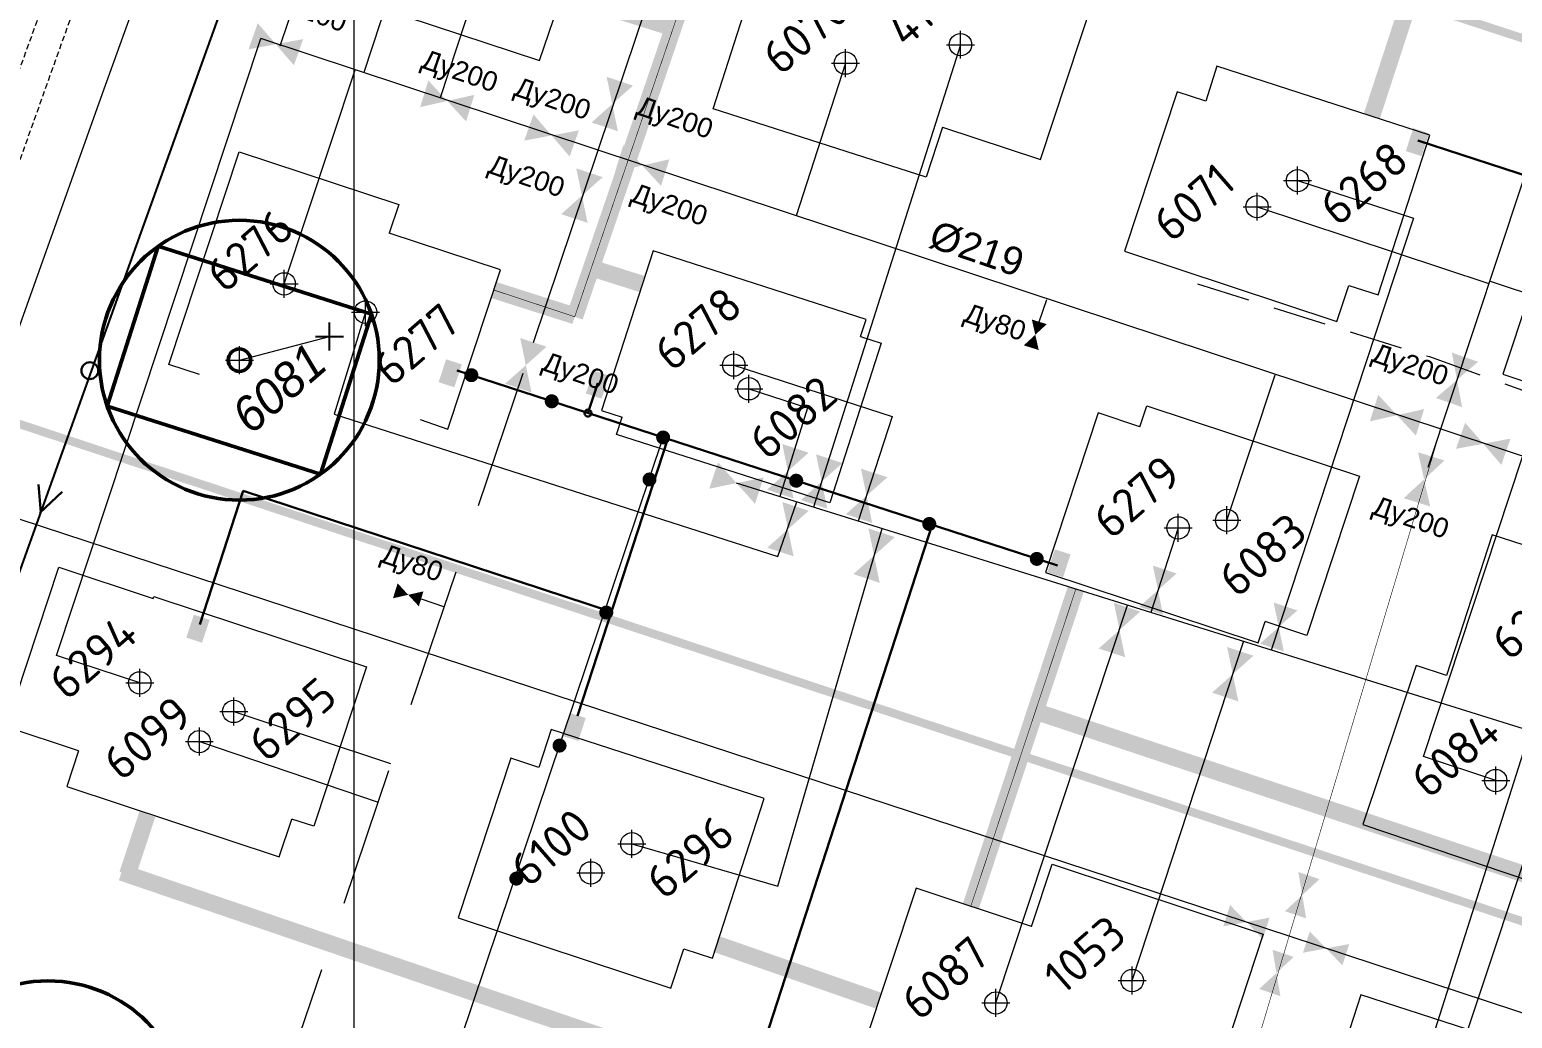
# Model space of a CAD drawing. Header units: millimetres. Extents: x 519 to 9564855, y -810 to 5021775.
# Drawn here: x 9522884 to 9523414, y 5001215 to 5001569 of the extents above; entities that cross this region are included whole.
import ezdxf

# ---------------------------------------------------------------- set-up
doc = ezdxf.new("R2010")
doc.units = ezdxf.units.MM
doc.header["$LTSCALE"] = 2
doc.header["$MEASUREMENT"] = 0
doc.header["$PDMODE"] = 2
doc.header["$PDSIZE"] = 5
for name, pattern in [('1', [0]), ('92051501$0$DASHED', [0.75, 0.5, -0.25]), ('Electrical Project', [9.525, 6.35, -3.175]), ('LTYPE11', [2.5, 1, -1.5]), ('Podzemka', [5, 2, -1, 2])]:
    doc.linetypes.add(name, pattern=pattern)
for name, color, linetype in [('160 скважин на 2012 год', 7, 'Continuous'), ('164 скв. на 2011 год (измененные)', 121, 'Continuous'), ('Existing roads', 41, 'Continuous'), ('GRID_PULKOVO', 7, 'Continuous'), ('OilColl&Flowlines', 3, 'Continuous'), ('stage 7.frame', 7, 'Continuous'), ('Stage 9.Frame&Text', 7, 'Continuous'), ('Нефтепровод подземный', 250, 'LTYPE11'), ('Скважины на 2013 год.', 21, '1'), ('Скважины на 2014 год', 70, 'Continuous'), ('Скважины на 2015 год', 7, 'Continuous'), ('Скважины на 2016 год.', 40, 'Continuous'), ('утвержд. 2016', 40, 'Continuous'), ('Эл.выс.', 1, 'Continuous')]:
    doc.layers.add(name, color=color, linetype=linetype)
for name, color, linetype, lineweight in [('160 скважин на 2012 год - Электрика', 192, 'Continuous', 30), ('160 скважин на2012 год.Выкидные линии', 5, 'Continuous', 30), ('Водопровод', 5, 'Continuous', 30), ('Новый водовод', 5, 'g_122_vpr', 30), ('Скважины на 2024 год-125', 10, 'Continuous', 40), ('Скважины на 2026', 222, 'Continuous', 50), ('СНГ_трубопроводы', 244, 'Continuous', 50), ('Эл.низ', 1, 'Continuous', 13), ('Электро', 1, 'Continuous', 30), ('Электроснаб', 1, 'Continuous', 18), ('Электроснабжене', 1, 'Continuous', 18)]:
    doc.layers.add(name, color=color, linetype=linetype, lineweight=lineweight)
doc.styles.add('92051501$0$STANDARD', font='simplex.shx')
doc.styles.add('Arial', font='arial.ttf', dxfattribs={"height": 30})
doc.styles.add('Elect', font='isocpeur.ttf')
doc.styles.add('Line_GUGK', font='')
doc.styles.get('Line_GUGK').set_extended_font_data('Bm431', italic=True)
doc.linetypes.add('g_122_vpr', pattern='A,2,-2,3,-0.6,["Впр",Line_GUGK,S=2,R=0,X=0,Y=-1],-6.4,3,-2,8,-2,8,-2,6', length=45)
doc.linetypes.add('WTR_LINE', pattern='A,0.5,-0.2,["W",92051501$0$STANDARD,S=0.1,R=0,X=-0.1,Y=-0.05],-0.05', length=0.75)

msp = doc.modelspace()

# ---------------------------------------------------------------- hatches: boundary and pattern name
at = {"layer": '160 скважин на 2012 год - Электрика', "lineweight": 0, "ltscale": 7.5}
for points in [[(9523038.59739, 5001449.03681), (9523032.97502, 5001450.86286), (9523030.31288, 5001442.66622), (9523035.93525, 5001440.84017)], [(9523256.15466, 5001381.12437), (9523250.53228, 5001382.95043), (9523247.87014, 5001374.75379), (9523253.49252, 5001372.92773)]]:
    msp.add_hatch(color=1, dxfattribs=at).paths.add_polyline_path(points)
at = {"layer": 'Электро', "ltscale": 0.5}
for points in [[(9523375.97443, 5001525.26917), (9523381.5968, 5001523.44312), (9523384.25894, 5001531.63976), (9523378.63657, 5001533.46582)], [(9523038.59739, 5001449.03681), (9523032.97502, 5001450.86286), (9523030.31288, 5001442.66622), (9523035.93525, 5001440.84017)], [(9523082.95521, 5001438.61429), (9523088.57758, 5001436.78824), (9523091.23972, 5001444.98488), (9523085.61735, 5001446.81093)], [(9523256.15466, 5001381.12437), (9523250.53228, 5001382.95043), (9523247.87014, 5001374.75379), (9523253.49252, 5001372.92773)], [(9523074.59688, 5001316.26161), (9523080.21925, 5001314.43555), (9523082.88139, 5001322.63219), (9523077.25902, 5001324.45825)]]:
    msp.add_hatch(color=256, dxfattribs=at).paths.add_polyline_path(points)
at = {"layer": 'Электро'}
msp.add_hatch(color=256, dxfattribs=at).paths.add_polyline_path([(9522940.15998, 5001351.39264), (9522945.77221, 5001349.53565), (9522948.47944, 5001357.71751), (9522942.86721, 5001359.5745)])
at = {"layer": 'Электроснаб', "linetype": 'ByBlock', "lineweight": 0, "ltscale": 0.5}
for points in [[(9523375.97443, 5001525.26917), (9523381.5968, 5001523.44312), (9523384.25894, 5001531.63976), (9523378.63657, 5001533.46582)], [(9523038.59739, 5001449.03681), (9523032.97502, 5001450.86286), (9523030.31288, 5001442.66622), (9523035.93525, 5001440.84017)], [(9523082.95521, 5001438.61429), (9523088.57758, 5001436.78824), (9523091.23972, 5001444.98488), (9523085.61735, 5001446.81093)], [(9523256.15466, 5001381.12437), (9523250.53228, 5001382.95043), (9523247.87014, 5001374.75379), (9523253.49252, 5001372.92773)], [(9523074.59688, 5001316.26161), (9523080.21925, 5001314.43555), (9523082.88139, 5001322.63219), (9523077.25902, 5001324.45825)]]:
    msp.add_hatch(color=1, dxfattribs=at).paths.add_polyline_path(points)
at = {"layer": 'Электроснаб', "linetype": 'ByBlock', "lineweight": 0}
msp.add_hatch(color=1, dxfattribs=at).paths.add_polyline_path([(9522940.15998, 5001351.39264), (9522945.77221, 5001349.53565), (9522948.47944, 5001357.71751), (9522942.86721, 5001359.5745)])
at = {"layer": 'Электроснабжене', "linetype": 'ByBlock', "lineweight": 0, "ltscale": 0.5}
for points in [[(9523375.97443, 5001525.26917), (9523381.5968, 5001523.44312), (9523384.25894, 5001531.63976), (9523378.63657, 5001533.46582)], [(9523038.59739, 5001449.03681), (9523032.97502, 5001450.86286), (9523030.31288, 5001442.66622), (9523035.93525, 5001440.84017)], [(9523082.95521, 5001438.61429), (9523088.57758, 5001436.78824), (9523091.23972, 5001444.98488), (9523085.61735, 5001446.81093)], [(9523256.15466, 5001381.12437), (9523250.53228, 5001382.95043), (9523247.87014, 5001374.75379), (9523253.49252, 5001372.92773)], [(9523074.59688, 5001316.26161), (9523080.21925, 5001314.43555), (9523082.88139, 5001322.63219), (9523077.25902, 5001324.45825)]]:
    msp.add_hatch(color=1, dxfattribs=at).paths.add_polyline_path(points)
at = {"layer": 'Электроснабжене', "linetype": 'ByBlock', "lineweight": 0}
msp.add_hatch(color=1, dxfattribs=at).paths.add_polyline_path([(9522940.15998, 5001351.39264), (9522945.77221, 5001349.53565), (9522948.47944, 5001357.71751), (9522942.86721, 5001359.5745)])

# ---------------------------------------------------------------- linework, layer by layer
at = {"color": 3, "linetype": 'ByBlock', "lineweight": 0, "ltscale": 80}
msp.add_lwpolyline([(9523229.5, 5001220.8), (9523276.53181, 5001362.93181)], dxfattribs=at)
at = {"layer": '160 скважин на 2012 год', "color": 8, "linetype": 'ByBlock', "lineweight": 0, "ltscale": 80, "const_width": 0.2}
msp.add_lwpolyline([(9523164.05117, 5001715.57943), (9523078.95474, 5001466.04972), (9523050.04115, 5001475.6167)], dxfattribs=at)
at = {"layer": '160 скважин на 2012 год', "color": 0, "linetype": 'ByBlock', "lineweight": 0, "elevation": 0.00005}
msp.add_lwpolyline([(9523023.70467, 5001429.2886), (9523033.5727, 5001425.84532), (9523052.42814, 5001482.83072), (9523012.68415, 5001495.98129)], dxfattribs=at)
at = {"layer": '160 скважин на 2012 год', "color": 0, "linetype": 'ByBlock', "lineweight": 0}
msp.add_lwpolyline([(9523280.95171, 5001426.72813), (9523266.03745, 5001431.66299), (9523247.18202, 5001374.67759), (9523323.16255, 5001349.53701), (9523325.65844, 5001357.08018)], dxfattribs=at)
at = {"layer": '160 скважин на 2012 год', "color": 8, "linetype": 'ByBlock', "lineweight": 0, "ltscale": 80, "const_width": 0.2, "elevation": 0.00005}
msp.add_lwpolyline([(9523220.49931, 5001255.30199), (9523258.05256, 5001368.70646)], dxfattribs=at)
at = {"layer": '160 скважин на 2012 год', "color": 0, "linetype": 'ByBlock', "lineweight": 0}
for centre in [(9523004.2, 5001467.7), (9523294.6, 5001390.6)]:
    msp.add_circle(centre, 4, dxfattribs=at)
for p in [(9523004.2, 5001467.7), (9523294.6, 5001390.6)]:
    msp.add_point(p, dxfattribs=at)
at = {"layer": '160 скважин на 2012 год - Электрика', "color": 1, "linetype": 'ByBlock', "lineweight": 0, "ltscale": 80}
for p, q in [((9523251.50346, 5001377.11057), (9523036.89943, 5001446.83964)), ((9523038.0946, 5001207.45059, 0), (9523110.55823, 5001422.90645, 0))]:
    msp.add_line(p, q, dxfattribs=at)
at = {"layer": '160 скважин на 2012 год - Электрика', "color": 1, "lineweight": 0, "ltscale": 7.5, "const_width": 2.5, "elevation": 0}
for points in [[(9523040.83247, 5001445.56172, 1), (9523043.21011, 5001444.78918, 1)], [(9523069.56112, 5001436.22722, 1), (9523071.93876, 5001435.45468, 1)], [(9523109.36941, 5001423.29272, 1), (9523111.74705, 5001422.52018, 1)], [(9523104.4933, 5001408.28559, 1), (9523106.87094, 5001407.51305, 1)], [(9523156.92224, 5001407.84187, 1), (9523159.29988, 5001407.06933, 1)], [(9523204.47506, 5001392.39102, 1), (9523206.85271, 5001391.61848, 1)], [(9523242.90747, 5001379.90357, 1), (9523245.28511, 5001379.13103, 1)], [(9523072.3416, 5001313.17994, 1), (9523074.71924, 5001312.4074, 1)], [(9523056.89075, 5001265.62712, 1), (9523059.26839, 5001264.85457, 1)]]:
    msp.add_lwpolyline(points, format="xyb", close=True, dxfattribs=at)
at = {"layer": '160 скважин на 2012 год - Электрика', "color": 192, "lineweight": 0, "ltscale": 7.5, "const_width": 2.5, "elevation": 0}
msp.add_lwpolyline([(9523089.04245, 5001360.73277, 1), (9523091.42009, 5001359.96023, 1)], format="xyb", close=True, dxfattribs=at)
at = {"layer": '160 скважин на2012 год.Выкидные линии', "color": 3, "linetype": 'ByBlock', "lineweight": 0, "ltscale": 80}
for points in [[(9523004.2, 5001467.7), (9522993.011, 5001431.23114), (9523151.60067, 5001380.36064), (9523158.31399, 5001399.90139)], [(9523294.6, 5001390.6), (9523284.8045, 5001360.34666)]]:
    msp.add_lwpolyline(points, dxfattribs=at)
at = {"layer": '164 скв. на 2011 год (измененные)', "color": 0, "linetype": 'ByBlock', "lineweight": 0, "elevation": 0.00005}
msp.add_lwpolyline([(9523242.17968, 5001248.12835), (9523200.94761, 5001261.7713), (9523182.09218, 5001204.7859), (9523258.0727, 5001179.64532), (9523265.33048, 5001201.57996)], dxfattribs=at)
at = {"layer": '164 скв. на 2011 год (измененные)', "color": 0, "linetype": 'ByBlock', "lineweight": 0}
msp.add_circle((9523229.5, 5001220.8), 4, dxfattribs=at)
msp.add_point((9523229.5, 5001220.8), dxfattribs=at)
at = {"layer": 'DEFPOINTS', "lineweight": 0, "ltscale": 80}
msp.add_point((9523278.2, 5001228.8), dxfattribs=at)
at = {"layer": 'Existing roads', "linetype": 'ByBlock', "lineweight": 0, "const_width": 6, "flags": 128}
for points in [[(9523078.95474, 5001466.04972), (9523164.05185, 5001715.5792)], [(9523083.63679, 5001578.8728), (9523114.15261, 5001569.26011)], [(9523084.90336, 5001483.49282), (9523102.88191, 5001477.79962)], [(9523050.04115, 5001475.6167), (9523079.05688, 5001466.34925)], [(9524074.00058, 5001048.34922), (9523243.57105, 5001325.03002)], [(9522926.23234, 5001288.2763), (9522919.11749, 5001266.77361)], [(9523129.811, 5001241.77415), (9523187.65343, 5001221.59327)]]:
    msp.add_lwpolyline(points, dxfattribs=at)
at = {"layer": 'Existing roads', "linetype": 'ByBlock', "lineweight": 0, "const_width": 6, "elevation": 0.00005, "flags": 128}
for points in [[(9523396.74751, 5001638.57305), (9523363.8188, 5001537.75177)], [(9523220.49934, 5001255.30209), (9523258.05256, 5001368.70646)]]:
    msp.add_lwpolyline(points, dxfattribs=at)
at = {"layer": 'Existing roads', "linetype": 'ByBlock', "lineweight": 0, "const_width": 6, "flags": 128}
msp.add_lwpolyline([(9524774.62817, 5000692.21688, 0.006073519), (9524774.62817, 5000692.21688, -0.212670047), (9524624.79718, 5000684.51566), (9522916.99772, 5001267.47845)], format="xyb", dxfattribs=at)
at = {"layer": 'GRID_PULKOVO', "lineweight": 0}
msp.add_line((9523000, 5011000), (9523000, 4992000), dxfattribs=at)
at = {"layer": 'OilColl&Flowlines', "linetype": 'ByBlock', "lineweight": 0}
for p, q in [((9523216.8, 5001563.3), (9523164.32887, 5001398.0294)), ((9523864.97054, 5001179.04872), (9523136.7714, 5001406.60599)), ((9523864.97054, 5001179.04872), (9523136.7714, 5001406.60599))]:
    msp.add_line(p, q, dxfattribs=at)
at = {"layer": 'OilColl&Flowlines', "color": 3, "lineweight": 0}
for p, q in [((9522848.91722, 5001404.11817), (9523334.12601, 5001244.73593)), ((9522848.91722, 5001404.11817), (9523334.12601, 5001244.73593)), ((9523334.12601, 5001244.73593), (9523671.0604, 5001134.05913)), ((9523334.12601, 5001244.73593), (9523668.41287, 5001134.90529))]:
    msp.add_line(p, q, dxfattribs=at)
at = {"layer": 'OilColl&Flowlines', "linetype": 'ByBlock', "lineweight": 0, "ltscale": 25}
msp.add_line((9523278.2, 5001228.8), (9523318.07805, 5001350.17874, -0.00005), dxfattribs=at)
at = {"layer": 'OilColl&Flowlines', "color": 3, "linetype": 'ByBlock', "lineweight": 0}
for points in [[(9523341.33587, 5001266.32959, 8, 0, 0), (9523338.95537, 5001259.31775, 0, 8, 0), (9523336.57303, 5001252.30049, 8, 8, 0)], [(9523341.33587, 5001266.32959, 8, 0, 0), (9523338.95537, 5001259.31775, 0, 8, 0), (9523336.57303, 5001252.30049, 8, 8, 0)], [(9523332.13145, 5001238.53763, 8, 0, 0), (9523329.75094, 5001231.5258, 0, 8, 0), (9523327.3686, 5001224.50854, 8, 8, 0)], [(9523332.13145, 5001238.53763, 8, 0, 0), (9523329.75094, 5001231.5258, 0, 8, 0), (9523327.3686, 5001224.50854, 8, 8, 0)]]:
    msp.add_lwpolyline(points, format="xyseb", dxfattribs=at)
at = {"layer": 'OilColl&Flowlines', "color": 6, "lineweight": 0}
msp.add_lwpolyline([(9523326.08458, 5001247.48484, 8, 0, 0), (9523319.03115, 5001249.73914, 0, 8, 0), (9523311.97227, 5001251.99519, 8, 8, 0)], format="xyseb", dxfattribs=at)
at = {"layer": 'OilColl&Flowlines', "color": 3, "lineweight": 0}
for points in [[(9523326.08458, 5001247.48484, 8, 0, 0), (9523319.03115, 5001249.73914, 0, 8, 0), (9523311.97227, 5001251.99519, 8, 8, 0)], [(9523354.54487, 5001238.05152, 8, 0, 0), (9523347.49145, 5001240.30582, 0, 8, 0), (9523340.43257, 5001242.56187, 8, 8, 0)], [(9523354.54487, 5001238.05152, 8, 0, 0), (9523347.49145, 5001240.30582, 0, 8, 0), (9523340.43257, 5001242.56187, 8, 8, 0)]]:
    msp.add_lwpolyline(points, format="xyseb", dxfattribs=at)
at = {"layer": 'OilColl&Flowlines', "color": 3, "linetype": 'ByBlock', "lineweight": 0}
for points in [[(9523023.70945, 5001540.99045), (9523026.65603, 5001550.47451), (9523033.39618, 5001543.18066)], [(9523040.13632, 5001535.88681), (9523033.39618, 5001543.18066), (9523043.08291, 5001545.37087)]]:
    msp.add_solid(points, dxfattribs=at)
at = {"layer": 'OilColl&Flowlines', "color": 5, "linetype": 'ByBlock', "lineweight": 0}
for points in [[(9523242.32274, 5001465.06828), (9523247.65753, 5001463.41082), (9523243.55474, 5001459.61949)], [(9523239.45194, 5001455.82816), (9523243.55474, 5001459.61949), (9523244.78673, 5001454.1707)], [(9523401.80589, 5001449.96188), (9523392.43606, 5001453.25371), (9523394.27017, 5001443.49328)], [(9523396.10428, 5001433.73286), (9523394.27017, 5001443.49328), (9523386.73445, 5001437.02468)], [(9523363.15025, 5001428.67564), (9523366.09684, 5001438.1597), (9523372.83698, 5001430.86585)], [(9523379.57713, 5001423.57199), (9523372.83698, 5001430.86585), (9523382.52371, 5001433.05606)], [(9523393.89031, 5001418.83602), (9523403.65073, 5001420.67013), (9523397.18213, 5001428.20585)], [(9523410.11933, 5001413.13442), (9523413.41116, 5001422.50425), (9523403.65073, 5001420.67013)], [(9523389.80222, 5001414.68661), (9523382.50837, 5001407.94647), (9523380.31816, 5001417.6332)], [(9523384.69858, 5001398.25973), (9523375.21452, 5001401.20632), (9523382.50837, 5001407.94647)]]:
    msp.add_solid(points, dxfattribs=at)
at = {"layer": 'OilColl&Flowlines', "linetype": 'ByBlock', "lineweight": 0}
for points in [[(9523162.55121, 5001417.46396), (9523155.13518, 5001410.85848), (9523153.12268, 5001420.58369)], [(9523174.64364, 5001413.76519), (9523167.22761, 5001407.15971), (9523165.21511, 5001416.88492)], [(9523130.16592, 5001414.02202), (9523136.7714, 5001406.60599), (9523127.04619, 5001404.59349)], [(9523157.14768, 5001401.13327), (9523147.71915, 5001404.253), (9523155.13518, 5001410.85848)], [(9523190.67314, 5001408.67605), (9523183.25711, 5001402.07057), (9523181.24461, 5001411.79578)], [(9523146.49661, 5001408.61849), (9523143.37688, 5001399.18996), (9523136.7714, 5001406.60599)], [(9523169.24011, 5001397.4345), (9523159.81159, 5001400.55423), (9523167.22761, 5001407.15971)], [(9523162.60409, 5001396.73321), (9523155.18807, 5001390.12773), (9523153.17557, 5001399.85294)], [(9523185.26961, 5001392.34536), (9523175.84108, 5001395.46509), (9523183.25711, 5001402.07057)], [(9523157.20057, 5001380.40252), (9523147.77204, 5001383.52225), (9523155.18807, 5001390.12773)], [(9523193.36031, 5001387.29173), (9523185.94429, 5001380.68625), (9523183.93179, 5001390.41146)], [(9523187.95678, 5001370.96104), (9523178.52826, 5001374.08077), (9523185.94429, 5001380.68625)], [(9523294.07091, 5001374.2969), (9523287.39648, 5001368.35197), (9523285.58523, 5001377.10466)], [(9523289.20773, 5001359.59928), (9523280.72206, 5001362.40704), (9523287.39648, 5001368.35197)], [(9523281.06984, 5001360.69599), (9523273.65381, 5001354.09051), (9523271.64131, 5001363.81571)], [(9523337.24647, 5001361.11607), (9523330.57204, 5001355.17114), (9523328.76079, 5001363.92383)], [(9523275.66631, 5001344.3653), (9523266.23778, 5001347.48503), (9523273.65381, 5001354.09051)], [(9523332.38329, 5001346.41845), (9523323.89762, 5001349.22621), (9523330.57204, 5001355.17114)]]:
    msp.add_solid(points, dxfattribs=at)
at = {"layer": 'OilColl&Flowlines', "lineweight": 0}
for points in [[(9523321.54305, 5001344.91191, -0.00005), (9523314.12702, 5001338.30643, -0.00005), (9523312.11452, 5001348.03164, -0.00005)], [(9523316.13952, 5001328.58122, -0.00005), (9523306.71099, 5001331.70095, -0.00005), (9523314.12702, 5001338.30643, -0.00005)]]:
    msp.add_solid(points, dxfattribs=at)
at = {"layer": 'stage 7.frame', "color": 0, "linetype": 'ByBlock', "lineweight": 0}
msp.add_lwpolyline([(9523210.36347, 5001533.81757), (9523245.36254, 5001522.23701), (9523264.21798, 5001579.22241), (9523188.23745, 5001604.36299), (9523182.20192, 5001586.12224)], dxfattribs=at)
msp.add_circle((9523216.8, 5001563.3), 4, dxfattribs=at)
at = {"layer": 'stage 7.frame', "color": 0, "linetype": 'ByBlock', "lineweight": 0, "ltscale": 80}
msp.add_point((9523216.8, 5001563.3), dxfattribs=at)
at = {"layer": 'Stage 9.Frame&Text', "color": 0, "linetype": 'ByBlock', "lineweight": 0}
msp.add_lwpolyline([(9523242.17968, 5001248.12835), (9523249.54333, 5001270.38297), (9523324.99034, 5001245.41892), (9523306.26575, 5001188.4155), (9523265.33048, 5001201.57996)], dxfattribs=at)
msp.add_circle((9523278.2, 5001228.8), 4, dxfattribs=at)
msp.add_point((9523278.2, 5001228.8), dxfattribs=at)
at = {"layer": 'Водопровод', "linetype": 'Podzemka', "lineweight": 0, "ltscale": 0.5}
for points in [[(9523287.57403, 5002560.18314), (9523267.74785, 5002519.19376), (9523213.7992, 5002448.85055), (9522925.75003, 5001648.31239), (9522804.67134, 5001309.53515), (9522681.72707, 5000970.89784), (9522622.59147, 5000807.85975), (9522513.00737, 5000504.47537), (9522403.94187, 5000200.85612), (9522254.80091, 4999779.05222), (9522178.51673, 4999560.22213), (9522137.14645, 4999446.58254), (9522097.24809, 4999335.61045), (9521983.01089, 4999027.64625), (9521905.71837, 4998818.33445), (9521836.21669, 4998606.06054), (9521625.75636, 4998013.62134), (9521655.21382, 4997975.84167), (9521809.05861, 4997801.17492), (9522321.28486, 4997251.24444)], [(9522599.74394, 5000761.63315), (9522630.0643, 5000855.05802), (9522664.82085, 5000945.62265), (9522692.65785, 5001020.81447), (9522694.97943, 5001026.3152), (9522701.72632, 5001045.59986), (9522734.24581, 5001141.9798), (9522779.9178, 5001276.44575), (9522841.94445, 5001448.98665), (9522894.26159, 5001591.99571), (9522916.86256, 5001654.38056), (9522948.39366, 5001740.17434), (9522981.75401, 5001832.83426), (9523006.51815, 5001900.85634), (9523034.00347, 5001978.42048), (9523062.87913, 5002057.75748), (9523088.31621, 5002125.67438)]]:
    msp.add_lwpolyline(points, dxfattribs=at)
at = {"layer": 'Нефтепровод подземный', "color": 3, "linetype": 'Electrical Project', "lineweight": 0, "ltscale": 1.5}
msp.add_lwpolyline([(9523301.57173, 5001477.80363), (9523384.45188, 5001451.79937), (9523426.88804, 5001436.53378), (9523439.34752, 5001431.51054), (9523503.7724, 5001408.66729), (9523578.30691, 5001380.95082), (9523606.5272, 5001370.38888), (9523628.79965, 5001362.54559), (9523726.0055, 5001326.48902), (9523747.86719, 5001319.33322), (9523751.37489, 5001317.92666)], dxfattribs=at)
at = {"layer": 'Новый водовод', "color": 5, "linetype": 'WTR_LINE', "lineweight": 0, "ltscale": 40, "const_width": 3}
msp.add_lwpolyline([(9522908.48811, 5001732.23359), (9524522.07962, 5001204.18851)], dxfattribs=at)
msp.add_lwpolyline([(9522908.48811, 5001732.23359), (9524522.07962, 5001204.18851)], dxfattribs=at)
at = {"layer": 'Новый водовод', "color": 5, "linetype": 'WTR_LINE', "lineweight": 0, "ltscale": 40, "const_width": 3, "elevation": -0.00285}
msp.add_lwpolyline([(9522815.22694, 5001449.31647), (9524492.08979, 5000894.44485)], dxfattribs=at)
at = {"layer": 'Скважины на 2013 год.', "color": 3, "linetype": 'ByBlock', "lineweight": 0, "ltscale": 5}
for p, q in [((9522973.74345, 5001562.91867), (9523042.83781, 5001771.73747)), ((9523025.2, 5001618.8), (9523003.53992, 5001553.33832)), ((9523052.6, 5001610.1), (9523030.82629, 5001544.30878)), ((9522893.78895, 5001345.03289), (9522966.75661, 5001565.51179)), ((9523337.3, 5001514.7), (9523378.70446, 5001501.26884)), ((9523322.8, 5001505.4), (9523405.68004, 5001477.9765)), ((9523378.70446, 5001501.26884), (9523327.81614, 5001346.90581)), ((9523458.1, 5001461.5), (9523405.939, 5001478.75913)), ((9523135.8, 5001448.8), (9523192.4328, 5001430.35024)), ((9523312.03524, 5001393.25647), (9523329.25138, 5001445.28753)), ((9523141.2019, 5001440.31205), (9523162.20139, 5001433.47086)), ((9523162.20139, 5001433.47086), (9523152.2908, 5001401.75628)), ((9523192.4328, 5001430.35024), (9523180.31373, 5001392.99931)), ((9523382.24484, 5001308.8706), (9523417.69922, 5001416.02174)), ((9523151.50671, 5001262.50088), (9523188.81629, 5001390.40829)), ((9522923.5, 5001335.2), (9522893.78895, 5001345.03289)), ((9523388.7, 5001182.8), (9523432.349, 5001314.24)), ((9523408.13196, 5001300.30502), (9523382.24484, 5001308.8706)), ((9523099.4, 5001277.7), (9523151.50671, 5001262.50088))]:
    msp.add_line(p, q, dxfattribs=at)
at = {"layer": 'Скважины на 2013 год.', "color": 5, "linetype": 'ByBlock', "lineweight": 0, "ltscale": 5}
msp.add_line((9523244.99013, 5001464.23955), (9523247.70038, 5001472.27128), dxfattribs=at)
at = {"layer": 'Скважины на 2013 год.', "color": 0, "linetype": 'ByBlock', "lineweight": 0}
for points in [[(9523355.63013, 5001477.23461), (9523366.11178, 5001473.83582), (9523384.59691, 5001530.91734), (9523308.48822, 5001555.56418), (9523304.46803, 5001543.14995)], [(9523181.1419, 5001458.98033), (9523183.09691, 5001465.01734), (9523106.98822, 5001489.66418), (9523088.50309, 5001432.58266), (9523095.92976, 5001430.17709)], [(9523453.63959, 5001309.92426), (9523464.41178, 5001306.43582), (9523482.89691, 5001363.51734), (9523406.78822, 5001388.16418), (9523390.48154, 5001337.83551)], [(9523117.91348, 5001240.1708), (9523128.21178, 5001236.83582), (9523146.69691, 5001293.91734), (9523070.58822, 5001318.56418), (9523066.18001, 5001304.95176)], [(9523407.36718, 5001145.22102), (9523417.51178, 5001141.93582), (9523435.99691, 5001199.01734), (9523359.88822, 5001223.66418), (9523355.95229, 5001211.51015)]]:
    msp.add_lwpolyline(points, dxfattribs=at)
for centre in [(9523337.3, 5001514.7), (9523135.8, 5001448.8), (9523099.4, 5001277.7)]:
    msp.add_circle(centre, 4, dxfattribs=at)
for p in [(9523337.3, 5001514.7), (9523135.8, 5001448.8), (9523099.4, 5001277.7)]:
    msp.add_point(p, dxfattribs=at)
at = {"layer": 'Скважины на 2014 год', "color": 3, "linetype": 'ByBlock', "lineweight": 0, "ltscale": 5}
msp.add_line((9522975.1, 5001477.8), (9523000.43909, 5001554.36454), dxfattribs=at)
at = {"layer": 'Скважины на 2014 год', "color": 0, "linetype": 'ByBlock', "lineweight": 0}
for points in [[(9523304.46803, 5001543.14995), (9523294.23745, 5001546.46299), (9523275.38202, 5001489.47759), (9523351.36255, 5001464.33701), (9523355.63013, 5001477.23461)], [(9523447.98776, 5001496.45811), (9523429.53745, 5001502.56299), (9523410.68202, 5001445.57759), (9523486.66255, 5001420.43701), (9523491.38876, 5001435.03142)], [(9522901.61717, 5001310.95478), (9522875.70696, 5001319.528), (9522894.5624, 5001376.51339), (9522928.30146, 5001365.34975)], [(9523390.48154, 5001337.83551), (9523379.6655, 5001341.45176), (9523360.63265, 5001284.52538), (9523437.5056, 5001258.66939), (9523453.63959, 5001309.92426)]]:
    msp.add_lwpolyline(points, dxfattribs=at)
at = {"layer": 'Скважины на 2014 год', "color": 0, "linetype": 'ByBlock', "lineweight": 0, "ltscale": 5}
for points in [[(9522944.84763, 5001445.47703), (9522933.92336, 5001449.02654), (9522959.06393, 5001525.00707), (9523016.04933, 5001506.15163), (9523012.68415, 5001495.98129)], [(9522928.30146, 5001365.34975), (9522928.53745, 5001366.06299), (9523004.51798, 5001340.92241), (9522985.66255, 5001283.93701), (9522977.83369, 5001286.52744)]]:
    msp.add_lwpolyline(points, dxfattribs=at)
at = {"layer": 'Скважины на 2014 год', "color": 0, "linetype": 'ByBlock', "lineweight": 0, "elevation": 0.00005}
msp.add_lwpolyline([(9523280.95171, 5001426.72813), (9523283.44761, 5001434.2713), (9523359.42814, 5001409.13072), (9523340.5727, 5001352.14532), (9523325.65844, 5001357.08018)], dxfattribs=at)
at = {"layer": 'Скважины на 2014 год', "color": 0, "linetype": 'ByBlock', "lineweight": 0}
for centre in [(9523322.8, 5001505.4), (9523312, 5001393.3), (9522923.5, 5001335.2), (9523408.1, 5001300.3)]:
    msp.add_circle(centre, 4, dxfattribs=at)
at = {"layer": 'Скважины на 2014 год', "color": 0, "linetype": 'ByBlock', "lineweight": 0, "ltscale": 5}
for centre in [(9522975.1, 5001477.8), (9522957.1, 5001325)]:
    msp.add_circle(centre, 4, dxfattribs=at)
at = {"layer": 'Скважины на 2014 год', "color": 0, "linetype": 'ByBlock', "lineweight": 0}
for p in [(9523322.8, 5001505.4), (9523312, 5001393.3), (9522923.5, 5001335.2), (9523408.1, 5001300.3)]:
    msp.add_point(p, dxfattribs=at)
at = {"layer": 'Скважины на 2014 год', "color": 0, "linetype": 'ByBlock', "lineweight": 0, "ltscale": 5}
for p in [(9522975.1, 5001477.8), (9522957.1, 5001325)]:
    msp.add_point(p, dxfattribs=at)
at = {"layer": 'Скважины на 2015 год', "color": 3, "linetype": 'ByBlock', "lineweight": 0, "ltscale": 5}
msp.add_line((9523374.6, 5001174), (9523420.41808, 5001317.96834), dxfattribs=at)
at = {"layer": 'Скважины на 2015 год', "color": 0, "linetype": 'ByBlock', "lineweight": 0}
for points in [[(9523210.36347, 5001533.81757), (9523204.59912, 5001515.89316), (9523128.44046, 5001540.38517), (9523146.80947, 5001597.50416), (9523182.20192, 5001586.12224)], [(9523188.47003, 5001456.6242), (9523170.10102, 5001399.50521), (9523093.94236, 5001423.99722), (9523095.92976, 5001430.17709)]]:
    msp.add_lwpolyline(points, dxfattribs=at)
at = {"layer": 'Скважины на 2015 год', "color": 0, "linetype": 'ByBlock', "lineweight": 0, "ltscale": 5}
msp.add_lwpolyline([(9523181.1419, 5001458.98033), (9523188.47003, 5001456.6242)], dxfattribs=at)
at = {"layer": 'Скважины на 2015 год', "color": 0, "linetype": 'ByBlock', "lineweight": 0}
for centre in [(9523175.7, 5001556.7), (9523141.2019, 5001440.31205)]:
    msp.add_circle(centre, 4, dxfattribs=at)
for p in [(9523175.7, 5001556.7), (9523141.2019, 5001440.31205)]:
    msp.add_point(p, dxfattribs=at)
at = {"layer": 'Скважины на 2016 год.', "color": 0, "linetype": 'ByBlock', "lineweight": 0, "elevation": 0.00005}
for points in [[(9522995.06632, 5001596.91222), (9522990.39218, 5001582.7859), (9523066.3727, 5001557.64532), (9523071.34108, 5001572.29085)], [(9522901.61717, 5001310.95478), (9522897.39218, 5001298.1859), (9522973.3727, 5001273.04532), (9522977.83369, 5001286.52744)], [(9523066.18001, 5001304.95176), (9523056.14761, 5001308.2713), (9523037.29218, 5001251.2859), (9523113.2727, 5001226.14532), (9523117.91348, 5001240.1708)]]:
    msp.add_lwpolyline(points, dxfattribs=at)
at = {"layer": 'Скважины на 2016 год.', "color": 0, "linetype": 'ByBlock', "lineweight": 0}
for centre in [(9522944.8, 5001314.2), (9523084.7, 5001267.3)]:
    msp.add_circle(centre, 4, dxfattribs=at)
for p in [(9522944.8, 5001314.2), (9523084.7, 5001267.3)]:
    msp.add_point(p, dxfattribs=at)
at = {"layer": 'Скважины на 2024 год-125', "lineweight": 25}
msp.add_point((9522991.3, 5001459), dxfattribs=at)
at = {"layer": 'Скважины на 2026', "lineweight": 0}
msp.add_line((9522959.10811, 5001450.53346), (9522991.3, 5001459), dxfattribs=at)
at = {"layer": 'Скважины на 2026', "linetype": 'ByBlock', "ltscale": 50}
msp.add_lwpolyline([(9522911.88724, 5001434.09603), (9522988.10989, 5001409.8039), (9523006.32899, 5001466.97089), (9522930.10633, 5001491.26302)], close=True, dxfattribs=at)
for centre in [(9522959.10811, 5001450.53346), (9522890.7, 5001178.7)]:
    msp.add_circle(centre, 50, dxfattribs=at)
at = {"layer": 'Скважины на 2026', "linetype": 'ByBlock'}
msp.add_circle((9522959.10811, 5001450.53346), 4, dxfattribs=at)
at = {"layer": 'Скважины на 2026', "linetype": 'ByBlock', "lineweight": 0}
for p in [(9522991.3, 5001459), (9522959.11, 5001450.53)]:
    msp.add_point(p, dxfattribs=at)
at = {"layer": 'СНГ_трубопроводы', "color": 3, "lineweight": 0, "ltscale": 2}
for p, q in [((9523064.18944, 5001456.89974), (9523253.69822, 5002020.05324)), ((9523552.31494, 5001921.14037), (9523383.89047, 5001412.12349)), ((9524159.78807, 5001170.6771), (9522966.74293, 5001565.51631)), ((9523175.7, 5001556.7), (9523158.09448, 5001502.16055)), ((9523244.99013, 5001464.23955), (9523247.70038, 5001472.27128)), ((9523024.07078, 5001365.23763), (9523032.10251, 5001362.52738)), ((9522957.1, 5001325), (9523013.17437, 5001306.39677))]:
    msp.add_line(p, q, dxfattribs=at)
at = {"layer": 'СНГ_трубопроводы', "color": 3, "linetype": '92051501$0$DASHED', "lineweight": 0, "ltscale": 50}
msp.add_line((9522900.49252, 5000972.24351), (9523061.48768, 5001448.7344), dxfattribs=at)
at = {"layer": 'СНГ_трубопроводы', "color": 3, "linetype": '92051501$0$DASHED', "lineweight": 0, "ltscale": 50, "const_width": 0.2}
msp.add_lwpolyline([(9523388.38927, 5001425.71988), (9523255.7043, 5000981.90149)], dxfattribs=at)
at = {"layer": 'СНГ_трубопроводы', "color": 3, "lineweight": 0, "ltscale": 2}
for points in [[(9522962.37845, 5001561.61548), (9522972.13887, 5001563.44959), (9522965.67027, 5001570.98531)], [(9522978.60747, 5001555.91387), (9522981.8993, 5001565.2837), (9522972.13887, 5001563.44959)], [(9523099.80026, 5001548.68206), (9523090.37303, 5001551.80571), (9523092.38149, 5001542.07967)], [(9523094.38994, 5001532.35362), (9523092.38149, 5001542.07967), (9523084.96271, 5001535.47727)], [(9523060.92227, 5001529.00911), (9523070.68269, 5001530.84323), (9523064.21409, 5001538.37894)], [(9523077.15129, 5001523.30751), (9523080.44311, 5001532.67734), (9523070.68269, 5001530.84323)], [(9523093.3954, 5001517.93263), (9523096.34198, 5001527.41669), (9523103.08213, 5001520.12284)], [(9523109.82227, 5001512.82899), (9523103.08213, 5001520.12284), (9523112.76886, 5001522.31305)], [(9523088.95929, 5001515.95239), (9523081.54326, 5001509.34691), (9523079.53076, 5001519.07212)], [(9523083.55576, 5001499.62171), (9523074.12723, 5001502.74143), (9523081.54326, 5001509.34691)], [(9523242.32274, 5001465.06828), (9523247.65753, 5001463.41082), (9523243.55474, 5001459.61949)], [(9523068.90371, 5001455.33988), (9523061.48768, 5001448.7344), (9523059.47518, 5001458.45961)], [(9523239.45194, 5001455.82816), (9523243.55474, 5001459.61949), (9523244.78673, 5001454.1707)], [(9523401.80589, 5001449.96188), (9523392.43606, 5001453.25371), (9523394.27017, 5001443.49328)], [(9523063.50018, 5001439.00919), (9523054.07165, 5001442.12892), (9523061.48768, 5001448.7344)], [(9523396.10428, 5001433.73286), (9523394.27017, 5001443.49328), (9523386.73445, 5001437.02468)], [(9523363.15025, 5001428.67564), (9523366.09684, 5001438.1597), (9523372.83698, 5001430.86585)], [(9523379.57713, 5001423.57199), (9523372.83698, 5001430.86585), (9523382.52371, 5001433.05606)], [(9523393.89031, 5001418.83602), (9523403.65073, 5001420.67013), (9523397.18213, 5001428.20585)], [(9523410.11933, 5001413.13442), (9523413.41116, 5001422.50425), (9523403.65073, 5001420.67013)], [(9523389.80222, 5001414.68661), (9523382.50837, 5001407.94647), (9523380.31816, 5001417.6332)], [(9523384.69858, 5001398.25973), (9523375.21452, 5001401.20632), (9523382.50837, 5001407.94647)], [(9523014.00193, 5001365.44104), (9523015.65939, 5001370.77582), (9523019.45072, 5001366.67303)], [(9523023.24205, 5001362.57024), (9523019.45072, 5001366.67303), (9523024.89951, 5001367.90502)]]:
    msp.add_solid(points, dxfattribs=at)
at = {"layer": 'утвержд. 2016', "color": 3, "linetype": 'ByBlock', "lineweight": 0, "ltscale": 40}
msp.add_line((9522944.8, 5001314.2), (9523008.73301, 5001292.59853), dxfattribs=at)
at = {"layer": 'Эл.выс.', "elevation": -25.1388}
msp.add_lwpolyline([(9522387.0851, 5000001.359), (9522438.538, 5000144.8069), (9522488.961, 5000285.2977), (9522539.8691, 5000427.2023), (9522590.1021, 5000566.5384), (9522639.6762, 5000704.6895), (9522691.5506, 5000848.9462), (9522739.4819, 5000982.4573), (9522783.9828, 5001106.4494), (9522825.2203, 5001221.0403), (9522872.1188, 5001351.4576), (9522920.1567, 5001485.6248), (9522967.9074, 5001618.1487), (9523014.9239, 5001749.2005), (9523061.8452, 5001879.4431), (9523108.5298, 5002009.7799), (9523155.6865, 5002141.0086)], dxfattribs=at)
at = {"layer": 'Эл.низ', "elevation": -26.4921}
msp.add_lwpolyline([(9522866.8075, 5001424.4413), (9522888.251, 5001484.4011), (9522910.168, 5001545.8315), (9522931.1501, 5001604.0722), (9522952.9091, 5001664.3233), (9522974.3392, 5001723.6063), (9522995.4048, 5001781.9666), (9523015.0406, 5001836.4724), (9523034.6087, 5001890.6929), (9523054.2328, 5001945.4219), (9523074.6501, 5002002.0228), (9523094.7251, 5002057.7277), (9523113.6814, 5002110.0167)], dxfattribs=at)
at = {"layer": 'Электро', "ltscale": 0.5}
for p, q in [((9523380.22044, 5001529.04979), (9523453.87186, 5001505.11899)), ((9523251.50346, 5001377.11057), (9523036.89943, 5001446.83964)), ((9523251.50346, 5001377.11057), (9523036.89943, 5001446.83964)), ((9523087.1883, 5001442.36473), (9523083.70117, 5001431.63245)), ((9523079.99932, 5001323.44444), (9523112.18691, 5001422.37687)), ((9522960.51949, 5001403.84325, 0), (9522944.99812, 5001356.07338, 0)), ((9522960.51949, 5001403.84325, 0), (9523092.09245, 5001360.61412)), ((9523140.03629, 5001186.44453, 0), (9523206.7158, 5001391.66296, 0))]:
    msp.add_line(p, q, dxfattribs=at)
at = {"layer": 'Электро'}
for p, q in [((9522888.13179, 5001396.09801, -25.1388), (9522887.34224, 5001406.11311, -25.1388)), ((9522887.80652, 5001395.9514, -25.1388), (9522895.7755, 5001403.4568, -25.1388))]:
    msp.add_line(p, q, dxfattribs=at)
msp.add_circle((9522905.64908, 5001446.78753, -25.1388), 3, dxfattribs=at)
at = {"layer": 'Электро', "ltscale": 80}
for start, end in [(162, 342), (342, 162)]:
    msp.add_arc((9523083.70117, 5001431.63245), 1.25, start, end, dxfattribs=at)
at = {"layer": 'Электроснаб', "color": 1, "linetype": 'ByBlock', "lineweight": 0, "ltscale": 0.5}
for p, q in [((9523380.22044, 5001529.04979), (9523453.87186, 5001505.11899)), ((9523251.50346, 5001377.11057), (9523036.89943, 5001446.83964)), ((9523251.50346, 5001377.11057), (9523036.89943, 5001446.83964)), ((9523087.1883, 5001442.36473), (9523083.70117, 5001431.63245)), ((9523079.99932, 5001323.44444), (9523112.18691, 5001422.37687)), ((9522960.51949, 5001403.84325, 0), (9522944.99812, 5001356.07338, 0)), ((9522960.51949, 5001403.84325, 0), (9523092.09245, 5001360.61412)), ((9523140.03629, 5001186.44453, 0), (9523206.7158, 5001391.66296, 0))]:
    msp.add_line(p, q, dxfattribs=at)
at = {"layer": 'Электроснаб', "color": 1, "linetype": 'ByBlock', "lineweight": 0}
for p, q in [((9522888.13179, 5001396.09801, -25.1388), (9522887.34224, 5001406.11311, -25.1388)), ((9522887.80652, 5001395.9514, -25.1388), (9522895.7755, 5001403.4568, -25.1388))]:
    msp.add_line(p, q, dxfattribs=at)
at = {"layer": 'Электроснаб', "color": 1, "linetype": 'ByBlock', "lineweight": 0, "ltscale": 80}
for start, end in [(162, 342), (342, 162)]:
    msp.add_arc((9523083.70117, 5001431.63245), 1.25, start, end, dxfattribs=at)
at = {"layer": 'Электроснабжене', "color": 1, "linetype": 'ByBlock', "lineweight": 0, "ltscale": 0.5}
for p, q in [((9523380.22044, 5001529.04979), (9523453.87186, 5001505.11899)), ((9523251.50346, 5001377.11057), (9523036.89943, 5001446.83964)), ((9523251.50346, 5001377.11057), (9523036.89943, 5001446.83964)), ((9523087.1883, 5001442.36473), (9523083.70117, 5001431.63245)), ((9523079.99932, 5001323.44444), (9523112.18691, 5001422.37687)), ((9522960.51949, 5001403.84325, 0), (9522944.99812, 5001356.07338, 0)), ((9522960.51949, 5001403.84325, 0), (9523092.09245, 5001360.61412)), ((9523140.03629, 5001186.44453, 0), (9523206.7158, 5001391.66296, 0))]:
    msp.add_line(p, q, dxfattribs=at)
at = {"layer": 'Электроснабжене', "color": 1, "linetype": 'ByBlock', "lineweight": 0}
for p, q in [((9522888.13179, 5001396.09801, -25.1388), (9522887.34224, 5001406.11311, -25.1388)), ((9522887.80652, 5001395.9514, -25.1388), (9522895.7755, 5001403.4568, -25.1388))]:
    msp.add_line(p, q, dxfattribs=at)
at = {"layer": 'Электроснабжене', "color": 1, "linetype": 'ByBlock', "lineweight": 0, "ltscale": 80}
for start, end in [(162, 342), (342, 162)]:
    msp.add_arc((9523083.70117, 5001431.63245), 1.25, start, end, dxfattribs=at)

# ---------------------------------------------------------------- texts
at = {"layer": '160 скважин на 2012 год', "color": 0, "linetype": 'ByBlock', "lineweight": 0, "style": 'Elect'}
for s, p in [('6277', (9523013.5941, 5001440.60239)), ('6279', (9523270.78397, 5001386.03195))]:
    msp.add_text(s, height=12, rotation=41, dxfattribs=at).set_placement(p)
at = {"layer": '164 скв. на 2011 год (измененные)', "color": 0, "linetype": 'ByBlock', "lineweight": 0, "style": 'Elect'}
msp.add_text('6087', height=12, rotation=41, dxfattribs=at).set_placement((9523202.22516, 5001213.96758))
at = {"layer": 'stage 7.frame', "color": 0, "linetype": 'ByBlock', "lineweight": 0, "style": 'Elect'}
msp.add_text('4180', height=12, rotation=41, dxfattribs=at).set_placement((9523197.14345, 5001561.81804))
at = {"layer": 'stage 7.frame', "color": 3, "lineweight": 0, "style": 'Arial'}
msp.add_text('Ду200', height=7, rotation=341.0854858, dxfattribs=at).set_placement((9523023.66035, 5001555.17964))
at = {"layer": 'stage 7.frame', "color": 5, "lineweight": 0, "style": 'Arial'}
for s, height, p in [('%%C219', 10, (9523204.92644, 5001491.23069)), ('Ду80', 7, (9523217.52269, 5001464.51209)), ('Ду200', 7, (9523363.35313, 5001450.25271)), ('Ду200', 7, (9523363.53722, 5001395.6091))]:
    msp.add_text(s, height=height, rotation=341.0854858, dxfattribs=at).set_placement(p)
at = {"layer": 'Stage 9.Frame&Text', "color": 0, "linetype": 'ByBlock', "lineweight": 0, "style": 'Elect'}
msp.add_text('1053', height=12, rotation=41, dxfattribs=at).set_placement((9523253.33982, 5001223.29367))
at = {"layer": 'Скважины на 2013 год.', "color": 0, "linetype": 'ByBlock', "lineweight": 0, "style": 'Elect'}
for s, p in [('6268', (9523351.79001, 5001497.88224)), ('6278', (9523113.92399, 5001445.99455)), ('6280', (9523413.14113, 5001342.65708)), ('6296', (9523111.02868, 5001257.20669))]:
    msp.add_text(s, height=12, rotation=41, dxfattribs=at).set_placement(p)
at = {"layer": 'Скважины на 2014 год', "color": 0, "linetype": 'ByBlock', "lineweight": 0, "style": 'Elect'}
for s, p in [('6071', (9523292.27795, 5001492.15641)), ('6083', (9523315.70003, 5001365.16435)), ('6294', (9522897.51211, 5001328.45654)), ('6084', (9523384.28086, 5001293.40354))]:
    msp.add_text(s, height=12, rotation=41, dxfattribs=at).set_placement(p)
at = {"layer": 'Скважины на 2014 год', "color": 0, "linetype": 'ByBlock', "lineweight": 0, "ltscale": 5, "style": 'Elect'}
for s, p in [('6276', (9522953.93457, 5001474.07593)), ('6295', (9522968.92462, 5001306.33661))]:
    msp.add_text(s, height=12, rotation=41, dxfattribs=at).set_placement(p)
at = {"layer": 'Скважины на 2015 год', "color": 0, "linetype": 'ByBlock', "lineweight": 0, "style": 'Elect'}
for s, p in [('6070', (9523152.66888, 5001551.88303)), ('6082', (9523147.9019, 5001414.29517))]:
    msp.add_text(s, height=12, rotation=41, dxfattribs=at).set_placement(p)
at = {"layer": 'Скважины на 2016 год.', "color": 0, "linetype": 'ByBlock', "lineweight": 0, "style": 'Elect'}
for s, p in [('6099', (9522917.05066, 5001299.63997)), ('6100', (9523062.57279, 5001261.65823))]:
    msp.add_text(s, height=12, rotation=41, dxfattribs=at).set_placement(p)
at = {"layer": 'Скважины на 2026', "linetype": 'ByBlock', "style": 'Line_GUGK'}
msp.add_text('6081', height=12.5, rotation=41, dxfattribs=at).set_placement((9522963.26277, 5001423.58769))
at = {"layer": 'СНГ_трубопроводы', "color": 3, "lineweight": 0, "ltscale": 2, "style": 'Arial'}
for s, height, p in [('Ду200', 7, (9522969.73068, 5001576.69273)), ('Ду200', 7, (9523056.83653, 5001545.30013)), ('Ду200', 7, (9523100.5339, 5001538.55424)), ('Ду200', 7, (9523047.52484, 5001517.61598)), ('Ду200', 7, (9523098.57142, 5001507.40266)), ('%%C219', 10, (9523204.92644, 5001491.23069)), ('Ду80', 7, (9523217.52269, 5001464.51209)), ('Ду200', 7, (9523066.7996, 5001447.11494)), ('Ду200', 7, (9523363.35313, 5001450.25271)), ('Ду200', 7, (9523363.53722, 5001395.6091)), ('Ду80', 7, (9523009.15273, 5001378.47776))]:
    msp.add_text(s, height=height, rotation=341.0854858, dxfattribs=at).set_placement(p)

doc.saveas('drawing.dxf')
